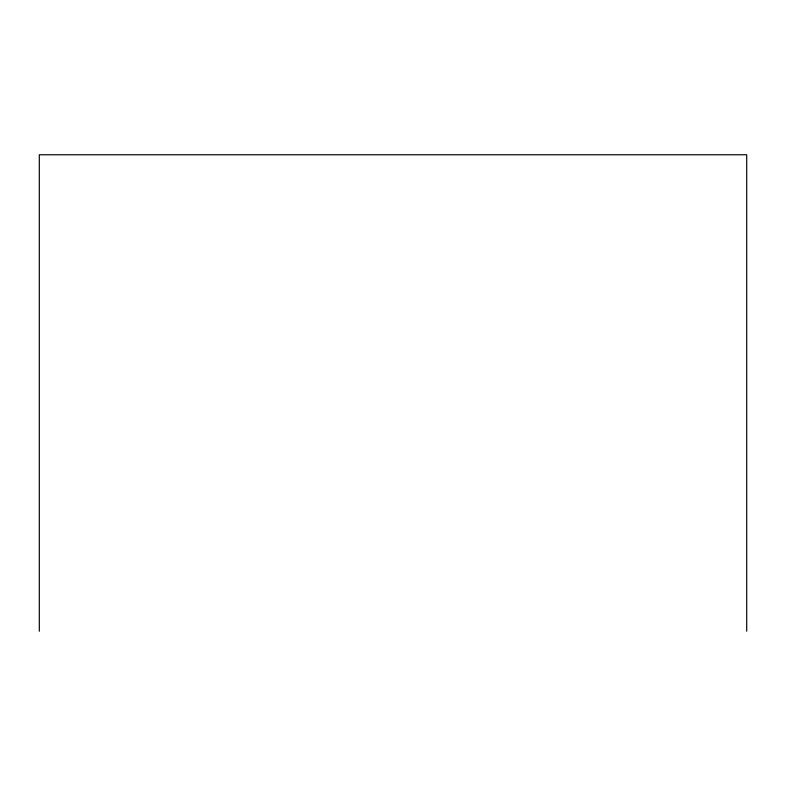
<?xml version="1.0" encoding="UTF-8"?>
<svg xmlns="http://www.w3.org/2000/svg" width="786" height="786" viewBox="0 0 786 786"><rect width="100%" height="100%" fill="white"/><g stroke="black" fill="none" stroke-linecap="round" stroke-linejoin="round"><path stroke-width="1.18" d="M746.7 631.237L746.7 154.763L39.3 154.763L39.3 631.237"/></g></svg>
